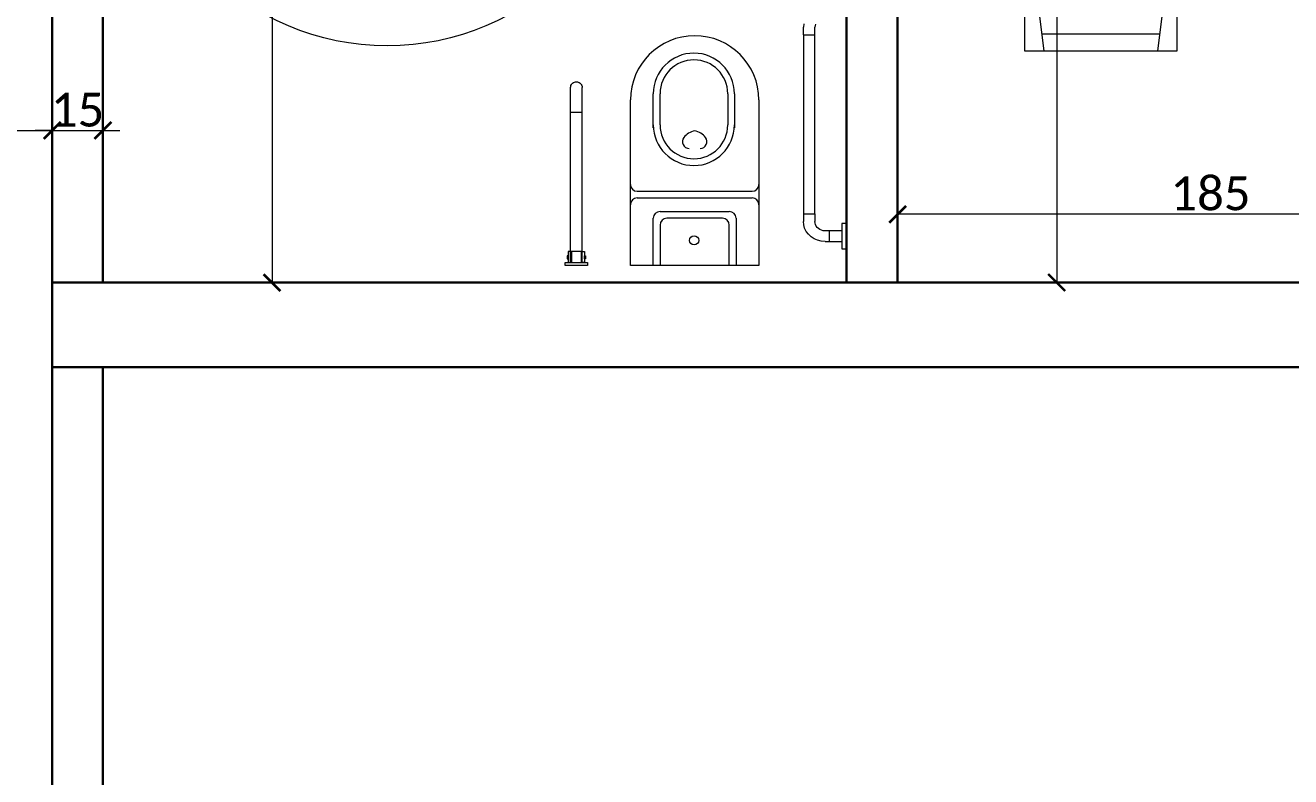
# Model space of a CAD drawing. Header units: centimetres. Extents: x -26724 to 60145, y -23645 to 6771.
# Drawn here: x -18828 to -18453.8, y -3061.4 to -2839.2 of the extents above; entities that cross this region are included whole.
import ezdxf

# ---------------------------------------------------------------- set-up
doc = ezdxf.new("R2010")
doc.units = ezdxf.units.CM
doc.linetypes.add('AUSGEZOGEN', pattern=[0])
doc.linetypes.add('PUNKT2_S9', pattern=[0.35, 0.15, -0.1, 0, -0.1])
for name, color, linetype, lineweight in [('4.KOTE', 88, 'Continuous', 15), ('Moebel', 252, 'PUNKT2_S9', 13), ('namjestaj', 150, 'Continuous', 5), ('zid', 7, 'Continuous', 40)]:
    doc.layers.add(name, color=color, linetype=linetype, lineweight=lineweight)
doc.styles.get("Standard").update_dxf_attribs({"font": 'calibri.ttf'})
doc.dimstyles.new('ja 1 50', dxfattribs={"dimtxt": 10, "dimasz": 5, "dimexe": 5, "dimexo": 5, "dimgap": 1, "dimtad": 1, "dimdec": 0, "dimtxsty": 'Standard', "dimblk": 'ARCHTICK', "dimcen": 2.5, "dimclrd": 256, "dimclrt": 7, "dimadec": 0, "dimazin": 0, "dimtfac": 1, "dimtdec": 0, "dimtix": 1, "dimtmove": 1, "dimatfit": 3, "dimldrblk": 'ARCHTICK', "dimfxl": 10, "dimfxlon": 1, "dimlwd": 0, "dimlwe": 9, "dimarcsym": 0})

# ---------------------------------------------------------------- blocks, each defined once
blk = doc.blocks.new('_ArchTick')
at = {"color": 0, "linetype": 'ByBlock', "const_width": 0.15}
blk.add_lwpolyline([(-0.5, -0.5), (0.5, 0.5)], dxfattribs=at)
blk = doc.blocks.new('*D2577')
at = {"layer": '4.KOTE', "color": 0, "lineweight": 9, "transparency": 16777216}
for p, q in [((-18570.07, -2886.23), (-18570.07, -2900.07)), ((-18385.07, -2886.4), (-18385.07, -2900.07))]:
    blk.add_line(p, q, dxfattribs=at)
at = {"layer": '4.KOTE', "lineweight": 0, "transparency": 16777216}
blk.add_line((-18385.07, -2895.07), (-18570.07, -2895.07), dxfattribs=at)
at = {"layer": 'Defpoints', "color": 0, "transparency": 16777216}
for p in [(-18570.07, -2867.86, 13.5), (-18385.07, -2870.26, 13.5), (-18570.07, -2895.07)]:
    blk.add_point(p, dxfattribs=at)
at = {"layer": '4.KOTE', "lineweight": 0, "transparency": 16777216, "xscale": 5, "yscale": 5, "zscale": 5, "rotation": 180}
blk.add_blockref('_ArchTick', (-18570.07, -2895.07), dxfattribs=at)
at = {"layer": '4.KOTE', "lineweight": 0, "transparency": 16777216, "xscale": 5, "yscale": 5, "zscale": 5}
blk.add_blockref('_ArchTick', (-18385.07, -2895.07), dxfattribs=at)
at = {"layer": '4.KOTE', "color": 7, "transparency": 16777216, "insert": (-18477.57, -2888.94), "char_height": 10, "attachment_point": 5}
blk.add_mtext('185', dxfattribs=at)
blk = doc.blocks.new('*D2650')
at = {"layer": '4.KOTE', "color": 0, "lineweight": 9, "transparency": 16777216}
for p, q in [((-18514.78, -2080.26), (-18528.03, -2080.26)), ((-18513.36, -2915.26), (-18528.03, -2915.26))]:
    blk.add_line(p, q, dxfattribs=at)
at = {"layer": '4.KOTE', "lineweight": 0, "transparency": 16777216}
blk.add_line((-18523.03, -2080.26), (-18523.03, -2915.26), dxfattribs=at)
at = {"layer": 'Defpoints', "color": 0, "transparency": 16777216}
for p in [(-18502.57, -2080.26, 13.5), (-18523.03, -2915.26), (-18465.08, -2915.26, 13.5)]:
    blk.add_point(p, dxfattribs=at)
at = {"layer": '4.KOTE', "lineweight": 0, "transparency": 16777216, "xscale": 5, "yscale": 5, "zscale": 5}
for p, rotation in [((-18523.03, -2080.26), 90), ((-18523.03, -2915.26), 270)]:
    blk.add_blockref('_ArchTick', p, dxfattribs=dict(at, rotation=rotation))
at = {"layer": '4.KOTE', "color": 7, "transparency": 16777216, "insert": (-18529.15, -2497.76), "char_height": 10, "attachment_point": 5, "rotation": 90}
blk.add_mtext('835', dxfattribs=at)
blk = doc.blocks.new('*D2659')
at = {"layer": '4.KOTE', "color": 0, "lineweight": 9, "transparency": 16777216}
for p, q in [((-19851.49, -2772.29), (-19866.49, -2772.29)), ((-19854.88, -2922.3), (-19866.49, -2922.3))]:
    blk.add_line(p, q, dxfattribs=at)
at = {"layer": '4.KOTE', "lineweight": 0, "transparency": 16777216}
blk.add_line((-19861.49, -2772.29), (-19861.49, -2922.3), dxfattribs=at)
at = {"layer": 'Defpoints', "color": 0, "transparency": 16777216}
for p in [(0, -2772.29, 13.5), (-19861.49, -2922.3), (-19849.98, -2922.3, 13.5)]:
    blk.add_point(p, dxfattribs=at)
at = {"layer": '4.KOTE', "lineweight": 0, "transparency": 16777216, "xscale": 5, "yscale": 5, "zscale": 5}
for p, rotation in [((-19861.49, -2772.29), 90), ((-19861.49, -2922.3), 270)]:
    blk.add_blockref('_ArchTick', p, dxfattribs=dict(at, rotation=rotation))
at = {"layer": '4.KOTE', "color": 7, "transparency": 16777216, "insert": (-19867.61, -2847.29), "char_height": 10, "attachment_point": 5, "rotation": 90}
blk.add_mtext('150', dxfattribs=at)
blk = doc.blocks.new('*D2678')
at = {"layer": '4.KOTE', "color": 0, "lineweight": 9, "transparency": 16777216}
for p, q in [((-19020.07, -2861.24), (-19020.07, -2875.26)), ((-18820.07, -2865.49), (-18820.07, -2875.26))]:
    blk.add_line(p, q, dxfattribs=at)
at = {"layer": '4.KOTE', "lineweight": 0, "transparency": 16777216}
blk.add_line((-19020.07, -2870.26), (-18820.07, -2870.26), dxfattribs=at)
at = {"layer": 'Defpoints', "color": 0, "transparency": 16777216}
for p in [(-19020.07, -2839.72, 13.5), (-18820.07, -2861.98, 13.5), (-18820.07, -2870.26)]:
    blk.add_point(p, dxfattribs=at)
at = {"layer": '4.KOTE', "lineweight": 0, "transparency": 16777216, "xscale": 5, "yscale": 5, "zscale": 5, "rotation": 180}
blk.add_blockref('_ArchTick', (-19020.07, -2870.26), dxfattribs=at)
at = {"layer": '4.KOTE', "lineweight": 0, "transparency": 16777216, "xscale": 5, "yscale": 5, "zscale": 5}
blk.add_blockref('_ArchTick', (-18820.07, -2870.26), dxfattribs=at)
at = {"layer": '4.KOTE', "color": 7, "transparency": 16777216, "insert": (-18920.07, -2864.14), "char_height": 10, "attachment_point": 5}
blk.add_mtext('200', dxfattribs=at)
blk = doc.blocks.new('*D2679')
at = {"layer": '4.KOTE', "color": 0, "lineweight": 9, "transparency": 16777216}
for p, q in [((-18820.07, -2865.49), (-18820.07, -2875.26)), ((-18805.07, -2872), (-18805.07, -2875.26))]:
    blk.add_line(p, q, dxfattribs=at)
at = {"layer": '4.KOTE', "lineweight": 0, "transparency": 16777216}
for p, q in [((-18820.07, -2870.26), (-18825.07, -2870.26)), ((-18820.07, -2870.26), (-18805.07, -2870.26)), ((-18805.07, -2870.26), (-18800.07, -2870.26))]:
    blk.add_line(p, q, dxfattribs=at)
at = {"layer": 'Defpoints', "color": 0, "transparency": 16777216}
for p in [(-18820.07, -2861.98, 13.5), (-18805.07, -2870.26, 13.5), (-18805.07, -2870.26)]:
    blk.add_point(p, dxfattribs=at)
at = {"layer": '4.KOTE', "lineweight": 0, "transparency": 16777216, "xscale": 5, "yscale": 5, "zscale": 5}
blk.add_blockref('_ArchTick', (-18820.07, -2870.26), dxfattribs=at)
at = {"layer": '4.KOTE', "lineweight": 0, "transparency": 16777216, "xscale": 5, "yscale": 5, "zscale": 5, "rotation": 180}
blk.add_blockref('_ArchTick', (-18805.07, -2870.26), dxfattribs=at)
at = {"layer": '4.KOTE', "color": 7, "transparency": 16777216, "insert": (-18812.57, -2864.18), "char_height": 10, "attachment_point": 5}
blk.add_mtext('15', dxfattribs=at)
blk = doc.blocks.new('*D2685')
at = {"layer": '4.KOTE', "color": 0, "lineweight": 9, "transparency": 16777216}
for p, q in [((-18763.74, -2690.26), (-18750.06, -2690.26)), ((-18762.25, -2915.28), (-18750.06, -2915.28))]:
    blk.add_line(p, q, dxfattribs=at)
at = {"layer": '4.KOTE', "lineweight": 0, "transparency": 16777216}
blk.add_line((-18755.06, -2690.26), (-18755.06, -2915.28), dxfattribs=at)
at = {"layer": 'Defpoints', "color": 0, "transparency": 16777216}
for p in [(-18780.07, -2690.26, 13.5), (-18768.91, -2915.28, 13.5), (-18755.06, -2915.28)]:
    blk.add_point(p, dxfattribs=at)
at = {"layer": '4.KOTE', "lineweight": 0, "transparency": 16777216, "xscale": 5, "yscale": 5, "zscale": 5}
for p, rotation in [((-18755.06, -2690.26), 90), ((-18755.06, -2915.28), 270)]:
    blk.add_blockref('_ArchTick', p, dxfattribs=dict(at, rotation=rotation))
at = {"layer": '4.KOTE', "color": 7, "transparency": 16777216, "insert": (-18761.18, -2802.77), "char_height": 10, "attachment_point": 5, "rotation": 90}
blk.add_mtext('225', dxfattribs=at)

msp = doc.modelspace()

# ---------------------------------------------------------------- linework, layer by layer
at = {"layer": 'Moebel', "color": 252, "linetype": 'AUSGEZOGEN', "lineweight": 18, "transparency": 33554687}
for p, q in [((-18597.85, -2838.72, 13.5), (-18597.94, -2839.75, 13.5)), ((-18597.94, -2841.98, 13.5), (-18597.94, -2839.75, 13.5)), ((-18594.5, -2839.27, 13.5), (-18594.54, -2839.75, 13.5)), ((-18594.54, -2841.98, 13.5), (-18594.54, -2839.75, 13.5)), ((-18594.36, -2838.8, 13.5), (-18594.5, -2839.27, 13.5)), ((-18597.94, -2841.98, 13.5), (-18597.94, -2894.96, 13.5)), ((-18597.94, -2841.98, 13.5), (-18594.54, -2841.98, 13.5)), ((-18594.56, -2894.96, 13.5), (-18594.56, -2841.54, 13.5)), ((-18666.77, -2857.58, 13.5), (-18666.75, -2857.28, 13.5)), ((-18666.77, -2864.95, 13.5), (-18666.77, -2857.58, 13.5)), ((-18666.75, -2857.28, 13.5), (-18666.67, -2857, 13.5)), ((-18666.67, -2857, 13.5), (-18666.55, -2856.73, 13.5)), ((-18666.55, -2856.73, 13.5), (-18666.38, -2856.49, 13.5)), ((-18666.38, -2856.49, 13.5), (-18666.17, -2856.28, 13.5)), ((-18666.17, -2856.28, 13.5), (-18665.92, -2856.11, 13.5)), ((-18665.92, -2856.11, 13.5), (-18665.65, -2855.98, 13.5)), ((-18665.65, -2855.98, 13.5), (-18665.37, -2855.9, 13.5)), ((-18665.37, -2855.9, 13.5), (-18665.07, -2855.88, 13.5)), ((-18665.07, -2855.88, 13.5), (-18664.78, -2855.9, 13.5)), ((-18664.78, -2855.9, 13.5), (-18664.49, -2855.98, 13.5)), ((-18664.49, -2855.98, 13.5), (-18664.22, -2856.11, 13.5)), ((-18664.22, -2856.11, 13.5), (-18663.98, -2856.28, 13.5)), ((-18663.98, -2856.28, 13.5), (-18663.77, -2856.49, 13.5)), ((-18663.77, -2856.49, 13.5), (-18663.6, -2856.73, 13.5)), ((-18663.6, -2856.73, 13.5), (-18663.48, -2857, 13.5)), ((-18663.48, -2857, 13.5), (-18663.4, -2857.28, 13.5)), ((-18663.4, -2857.28, 13.5), (-18663.37, -2857.58, 13.5)), ((-18663.37, -2864.95, 13.5), (-18663.37, -2857.58, 13.5)), ((-18649.07, -2886.26, 13.5), (-18649.07, -2861.26, 13.5)), ((-18649.07, -2886.26, 13.5), (-18649.07, -2861.26, 13.5)), ((-18642.31, -2861.36, 13.5), (-18642.31, -2859.42, 13.5)), ((-18642.31, -2861.36, 13.5), (-18642.31, -2859.42, 13.5)), ((-18642.31, -2865.42, 13.5), (-18642.31, -2861.36, 13.5)), ((-18642.31, -2865.42, 13.5), (-18642.31, -2861.36, 13.5)), ((-18640.31, -2865.42, 13.5), (-18640.31, -2859.42, 13.5)), ((-18640.31, -2865.42, 13.5), (-18640.31, -2859.42, 13.5)), ((-18620.31, -2859.42, 13.5), (-18620.31, -2865.42, 13.5)), ((-18620.31, -2859.42, 13.5), (-18620.31, -2865.42, 13.5)), ((-18618.31, -2859.42, 13.5), (-18618.31, -2861.36, 13.5)), ((-18618.31, -2859.42, 13.5), (-18618.31, -2861.36, 13.5)), ((-18618.31, -2861.36, 13.5), (-18618.31, -2865.42, 13.5)), ((-18618.31, -2861.36, 13.5), (-18618.31, -2865.42, 13.5)), ((-18611.07, -2861.26, 13.5), (-18611.07, -2886.26, 13.5)), ((-18611.07, -2861.26, 13.5), (-18611.07, -2886.26, 13.5)), ((-18666.77, -2906.06, 13.5), (-18666.77, -2864.95, 13.5)), ((-18663.37, -2864.95, 13.5), (-18666.77, -2864.95, 13.5)), ((-18663.37, -2906.06, 13.5), (-18663.37, -2864.95, 13.5)), ((-18642.31, -2869.48, 13.5), (-18642.31, -2865.42, 13.5)), ((-18642.31, -2869.48, 13.5), (-18642.31, -2865.42, 13.5)), ((-18640.31, -2868.65, 13.5), (-18640.31, -2865.42, 13.5)), ((-18640.31, -2868.65, 13.5), (-18640.31, -2865.42, 13.5)), ((-18620.31, -2865.42, 13.5), (-18620.31, -2868.65, 13.5)), ((-18620.31, -2865.42, 13.5), (-18620.31, -2868.65, 13.5)), ((-18618.31, -2865.42, 13.5), (-18618.31, -2869.48, 13.5)), ((-18618.31, -2865.42, 13.5), (-18618.31, -2869.48, 13.5)), ((-18642.31, -2868.65, 13.5), (-18642.31, -2869.48, 13.5)), ((-18642.31, -2868.65, 13.5), (-18642.31, -2869.48, 13.5)), ((-18618.31, -2869.48, 13.5), (-18618.31, -2868.65, 13.5)), ((-18618.31, -2869.48, 13.5), (-18618.31, -2868.65, 13.5)), ((-18649.07, -2892.26, 13.5), (-18649.07, -2886.26, 13.5)), ((-18649.07, -2892.26, 13.5), (-18649.07, -2886.26, 13.5)), ((-18647.07, -2888.26, 13.5), (-18630.07, -2888.26, 13.5)), ((-18630.07, -2888.26, 13.5), (-18613.07, -2888.26, 13.5)), ((-18611.07, -2886.26, 13.5), (-18611.07, -2892.26, 13.5)), ((-18611.07, -2886.26, 13.5), (-18611.07, -2892.26, 13.5)), ((-18649.07, -2910.26, 13.5), (-18649.07, -2892.26, 13.5)), ((-18649.07, -2910.26, 13.5), (-18649.07, -2892.26, 13.5)), ((-18647.07, -2890.26, 13.5), (-18630.07, -2890.26, 13.5)), ((-18630.07, -2890.26, 13.5), (-18613.07, -2890.26, 13.5)), ((-18611.07, -2892.26, 13.5), (-18611.07, -2910.26, 13.5)), ((-18611.07, -2892.26, 13.5), (-18611.07, -2910.26, 13.5)), ((-18640.31, -2894.26, 13.5), (-18630.07, -2894.26, 13.5)), ((-18640.31, -2894.26, 13.5), (-18630.07, -2894.26, 13.5)), ((-18630.07, -2894.26, 13.5), (-18619.84, -2894.26, 13.5)), ((-18630.07, -2894.26, 13.5), (-18619.84, -2894.26, 13.5)), ((-18597.94, -2894.96, 13.5), (-18594.54, -2894.96, 13.5)), ((-18597.94, -2894.96, 13.5), (-18597.94, -2897.19, 13.5)), ((-18594.54, -2894.96, 13.5), (-18594.54, -2897.19, 13.5)), ((-18642.31, -2910.26, 13.5), (-18642.31, -2896.26, 13.5)), ((-18642.31, -2910.26, 13.5), (-18642.31, -2896.26, 13.5)), ((-18640.31, -2898.26, 13.5), (-18640.31, -2910.26, 13.5)), ((-18640.31, -2898.26, 13.5), (-18640.31, -2910.26, 13.5)), ((-18630.07, -2896.26, 13.5), (-18638.31, -2896.26, 13.5)), ((-18630.07, -2896.26, 13.5), (-18638.31, -2896.26, 13.5)), ((-18621.84, -2896.26, 13.5), (-18630.07, -2896.26, 13.5)), ((-18621.84, -2896.26, 13.5), (-18630.07, -2896.26, 13.5)), ((-18619.84, -2910.26, 13.5), (-18619.84, -2898.26, 13.5)), ((-18619.84, -2910.26, 13.5), (-18619.84, -2898.26, 13.5)), ((-18617.84, -2896.26, 13.5), (-18617.84, -2910.26, 13.5)), ((-18617.84, -2896.26, 13.5), (-18617.84, -2910.26, 13.5)), ((-18597.85, -2898.22, 13.5), (-18597.94, -2897.19, 13.5)), ((-18597.56, -2899.22, 13.5), (-18597.85, -2898.22, 13.5)), ((-18597.09, -2900.15, 13.5), (-18597.56, -2899.22, 13.5)), ((-18594.5, -2897.67, 13.5), (-18594.54, -2897.19, 13.5)), ((-18594.36, -2898.14, 13.5), (-18594.5, -2897.67, 13.5)), ((-18594.14, -2898.58, 13.5), (-18594.36, -2898.14, 13.5)), ((-18593.84, -2898.97, 13.5), (-18594.14, -2898.58, 13.5)), ((-18593.47, -2899.32, 13.5), (-18593.84, -2898.97, 13.5)), ((-18593.04, -2899.6, 13.5), (-18593.47, -2899.32, 13.5)), ((-18592.57, -2899.8, 13.5), (-18593.04, -2899.6, 13.5)), ((-18592.06, -2899.93, 13.5), (-18592.57, -2899.8, 13.5)), ((-18586.54, -2897.83, 13.5), (-18586.54, -2905.26, 13.5)), ((-18585.24, -2897.83, 13.5), (-18586.54, -2897.83, 13.5)), ((-18585.24, -2905.26, 13.5), (-18585.24, -2897.83, 13.5)), ((-18596.45, -2901, 13.5), (-18597.09, -2900.15, 13.5)), ((-18595.66, -2901.73, 13.5), (-18596.45, -2901, 13.5)), ((-18594.74, -2902.33, 13.5), (-18595.66, -2901.73, 13.5)), ((-18593.73, -2902.77, 13.5), (-18594.74, -2902.33, 13.5)), ((-18592.65, -2903.03, 13.5), (-18593.73, -2902.77, 13.5)), ((-18591.54, -2903.12, 13.5), (-18592.65, -2903.03, 13.5)), ((-18591.54, -2899.97, 13.5), (-18592.06, -2899.93, 13.5)), ((-18586.64, -2899.97, 13.5), (-18591.54, -2899.97, 13.5)), ((-18591.54, -2903.12, 13.5), (-18586.64, -2903.12, 13.5)), ((-18590.24, -2903.12, 13.5), (-18590.24, -2899.97, 13.5)), ((-18667.51, -2907.36, 13.5), (-18667.81, -2907.36, 13.5)), ((-18667.81, -2907.36, 13.5), (-18667.81, -2908.24, 13.5)), ((-18666.77, -2906.06, 13.5), (-18667.51, -2906.06, 13.5)), ((-18667.51, -2906.06, 13.5), (-18667.51, -2909.34, 13.5)), ((-18667.51, -2908.24, 13.5), (-18667.51, -2907.36, 13.5)), ((-18666.77, -2909.34, 13.5), (-18666.77, -2906.06, 13.5)), ((-18663.37, -2906.06, 13.5), (-18666.77, -2906.06, 13.5)), ((-18666.47, -2906.06, 13.5), (-18666.47, -2909.34, 13.5)), ((-18663.67, -2906.06, 13.5), (-18663.67, -2909.34, 13.5)), ((-18663.37, -2909.34, 13.5), (-18663.37, -2906.06, 13.5)), ((-18663.37, -2906.06, 13.5), (-18662.64, -2906.06, 13.5)), ((-18662.64, -2906.06, 13.5), (-18662.64, -2909.34, 13.5)), ((-18662.64, -2907.36, 13.5), (-18662.34, -2907.36, 13.5)), ((-18662.64, -2908.24, 13.5), (-18662.64, -2907.36, 13.5)), ((-18662.34, -2907.36, 13.5), (-18662.34, -2908.24, 13.5)), ((-18586.54, -2905.26, 13.5), (-18585.24, -2905.26, 13.5)), ((-18668.41, -2910.26, 13.5), (-18668.41, -2909.34, 13.5)), ((-18668.41, -2909.34, 13.5), (-18661.74, -2909.34, 13.5)), ((-18661.74, -2910.26, 13.5), (-18668.41, -2910.26, 13.5)), ((-18667.81, -2908.24, 13.5), (-18667.51, -2908.24, 13.5)), ((-18667.51, -2909.34, 13.5), (-18666.77, -2909.34, 13.5)), ((-18662.64, -2909.34, 13.5), (-18663.37, -2909.34, 13.5)), ((-18662.64, -2909.34, 13.5), (-18663.37, -2909.34, 13.5)), ((-18662.34, -2908.24, 13.5), (-18662.64, -2908.24, 13.5)), ((-18661.74, -2909.34, 13.5), (-18661.74, -2910.26, 13.5)), ((-18630.07, -2910.26, 13.5), (-18649.07, -2910.26, 13.5)), ((-18630.07, -2910.26, 13.5), (-18649.07, -2910.26, 13.5)), ((-18611.07, -2910.26, 13.5), (-18630.07, -2910.26, 13.5)), ((-18611.07, -2910.26, 13.5), (-18630.07, -2910.26, 13.5))]:
    msp.add_line(p, q, dxfattribs=at)
for centre, radius in [((-18721.03, -2770.26, 13.5), 75), ((-18630.26, -2902.79, 13.5), 1.37), ((-18630.26, -2902.79, 13.5), 1.37)]:
    msp.add_circle(centre, radius, dxfattribs=at)
for centre, radius, start, end in [((-18630.07, -2861.26, 13.5), 19, 90, 180), ((-18630.07, -2861.26, 13.5), 19, 90, 180), ((-18630.07, -2861.26, 13.5), 19, 0, 90), ((-18630.07, -2861.26, 13.5), 19, 0, 90), ((-18630.31, -2859.42, 13.5), 12, 90, 180), ((-18630.31, -2859.42, 13.5), 12, 90, 180), ((-18630.31, -2859.42, 13.5), 12, 0, 90), ((-18630.31, -2859.42, 13.5), 12, 0, 90), ((-18630.31, -2859.42, 13.5), 10, 90, 180), ((-18630.31, -2859.42, 13.5), 10, 90, 180), ((-18630.31, -2859.42, 13.5), 10, 0, 90), ((-18630.31, -2859.42, 13.5), 10, 0, 90), ((-18630.31, -2868.65, 13.5), 12, 180, 270), ((-18630.31, -2868.65, 13.5), 12, 180, 270), ((-18630.31, -2868.65, 13.5), 10, 180, 270), ((-18630.31, -2868.65, 13.5), 10, 180, 270), ((-18630.31, -2868.65, 13.5), 12, 270, 0), ((-18630.31, -2868.65, 13.5), 10, 270, 0), ((-18630.31, -2868.65, 13.5), 12, 270, 0), ((-18630.31, -2868.65, 13.5), 10, 270, 0), ((-18631.7, -2873.58, 13.5), 2, 142.669, 270), ((-18631.7, -2873.58, 13.5), 2, 142.669, 270), ((-18629.07, -2875.58, 13.5), 5.3, 100.8798, 142.669), ((-18629.07, -2875.58, 13.5), 5.3, 100.8798, 142.669), ((-18631.07, -2875.58, 13.5), 5.3, 37.331, 79.1202), ((-18631.07, -2875.58, 13.5), 5.3, 37.331, 79.1202), ((-18628.45, -2873.58, 13.5), 2, 270, 37.331), ((-18628.45, -2873.58, 13.5), 2, 270, 37.331), ((-18647.07, -2886.26, 13.5), 2, 180, 270), ((-18647.07, -2886.26, 13.5), 2, 180, 270), ((-18613.07, -2886.26, 13.5), 2, 270, 360), ((-18613.07, -2886.26, 13.5), 2, 270, 360), ((-18647.07, -2892.26, 13.5), 2, 90, 180), ((-18647.07, -2892.26, 13.5), 2, 90, 180), ((-18613.07, -2892.26, 13.5), 2, 360, 90), ((-18613.07, -2892.26, 13.5), 2, 360, 90), ((-18640.31, -2896.26, 13.5), 2, 90, 180), ((-18640.31, -2896.26, 13.5), 2, 90, 180), ((-18619.84, -2896.26, 13.5), 2, 0, 90), ((-18619.84, -2896.26, 13.5), 2, 0, 90), ((-18638.31, -2898.26, 13.5), 2, 90, 180), ((-18638.31, -2898.26, 13.5), 2, 90, 180), ((-18621.84, -2898.26, 13.5), 2, 0, 90), ((-18621.84, -2898.26, 13.5), 2, 0, 90)]:
    msp.add_arc(centre, radius, start, end, dxfattribs=at)
at = {"layer": 'namjestaj', "transparency": 33554687}
for p, q in [((-18532.48, -2801.81, 27), (-18526.84, -2846.81, 27)), ((-18532.46, -2846.81, 27), (-18532.48, -2801.81, 27)), ((-18493.09, -2846.79, 27), (-18487.48, -2801.79, 27)), ((-18487.48, -2801.79, 27), (-18487.46, -2846.79, 27)), ((-18492.46, -2841.79, 27), (-18527.46, -2841.81, 27)), ((-18487.46, -2846.79, 27), (-18532.46, -2846.81, 27)), ((-18532.46, -2846.81, 27), (-18532.46, -2846.81, 27))]:
    msp.add_line(p, q, dxfattribs=at)
at = {"layer": 'zid', "lineweight": 30}
for p, q in [((-18820.07, -2690.26, 13.5), (-18820.07, -2940.26, 13.5)), ((-18805.07, -2690.26, 13.5), (-18805.07, -2915.28, 13.5)), ((-18585.17, -2915.28, 13.5), (-18585.17, -2690.26, 13.5)), ((-18545.07, -2915.28, 13.5), (-18820.07, -2915.28, 13.5)), ((-18805.07, -2915.28, 13.5), (-18585.17, -2915.28, 13.5)), ((-18540.07, -2915.26, 13.5), (-18545.07, -2915.26, 13.5)), ((-17985.07, -2915.26, 13.5), (-18540.07, -2915.26, 13.5)), ((-17955.57, -2940.26, 13.5), (-18820.07, -2940.26, 13.5)), ((-18805.07, -2940.26, 13.5), (-18805.07, -3300.26, 13.5))]:
    msp.add_line(p, q, dxfattribs=at)
at = {"layer": 'zid', "lineweight": 30, "elevation": 13.5}
for points in [[(-18570.07, -2675.26), (-18570.07, -2915.28)], [(-18820.07, -2940.26), (-18820.07, -3275.26)]]:
    msp.add_lwpolyline(points, dxfattribs=at)

# ---------------------------------------------------------------- dimensions: what is measured, and where the dimension line sits
at = {"layer": '4.KOTE'}
for base, p1, p2, picture, middle in [((-18523.03, -2915.26), (-18502.57, -2080.26, 13.5), (-18465.08, -2915.26, 13.5), '*D2650', (-18529.15, -2497.76)), ((-18755.06, -2915.28), (-18780.07, -2690.26, 13.5), (-18768.91, -2915.28, 13.5), '*D2685', (-18761.18, -2802.77)), ((-19861.49, -2922.3), (0, -2772.29, 13.5), (-19849.98, -2922.3, 13.5), '*D2659', (-19867.61, -2847.29))]:
    dim = msp.add_linear_dim(base=base, p1=p1, p2=p2, angle=90, dimstyle='ja 1 50', dxfattribs=at)
    dim.commit()
    dim.dimension.update_dxf_attribs({"geometry": picture, "text_midpoint": middle})
for base, p1, p2, picture, middle in [((-18820.07, -2870.26), (-19020.07, -2839.72, 13.5), (-18820.07, -2861.98, 13.5), '*D2678', (-18920.07, -2864.14)), ((-18805.07, -2870.26), (-18820.07, -2861.98, 13.5), (-18805.07, -2870.26, 13.5), '*D2679', (-18812.57, -2864.18)), ((-18570.07, -2895.07), (-18385.07, -2870.26, 13.5), (-18570.07, -2867.86, 13.5), '*D2577', (-18477.57, -2888.94))]:
    dim = msp.add_linear_dim(base=base, p1=p1, p2=p2, dimstyle='ja 1 50', dxfattribs=at)
    dim.commit()
    dim.dimension.update_dxf_attribs({"geometry": picture, "text_midpoint": middle})

doc.saveas('drawing.dxf')
